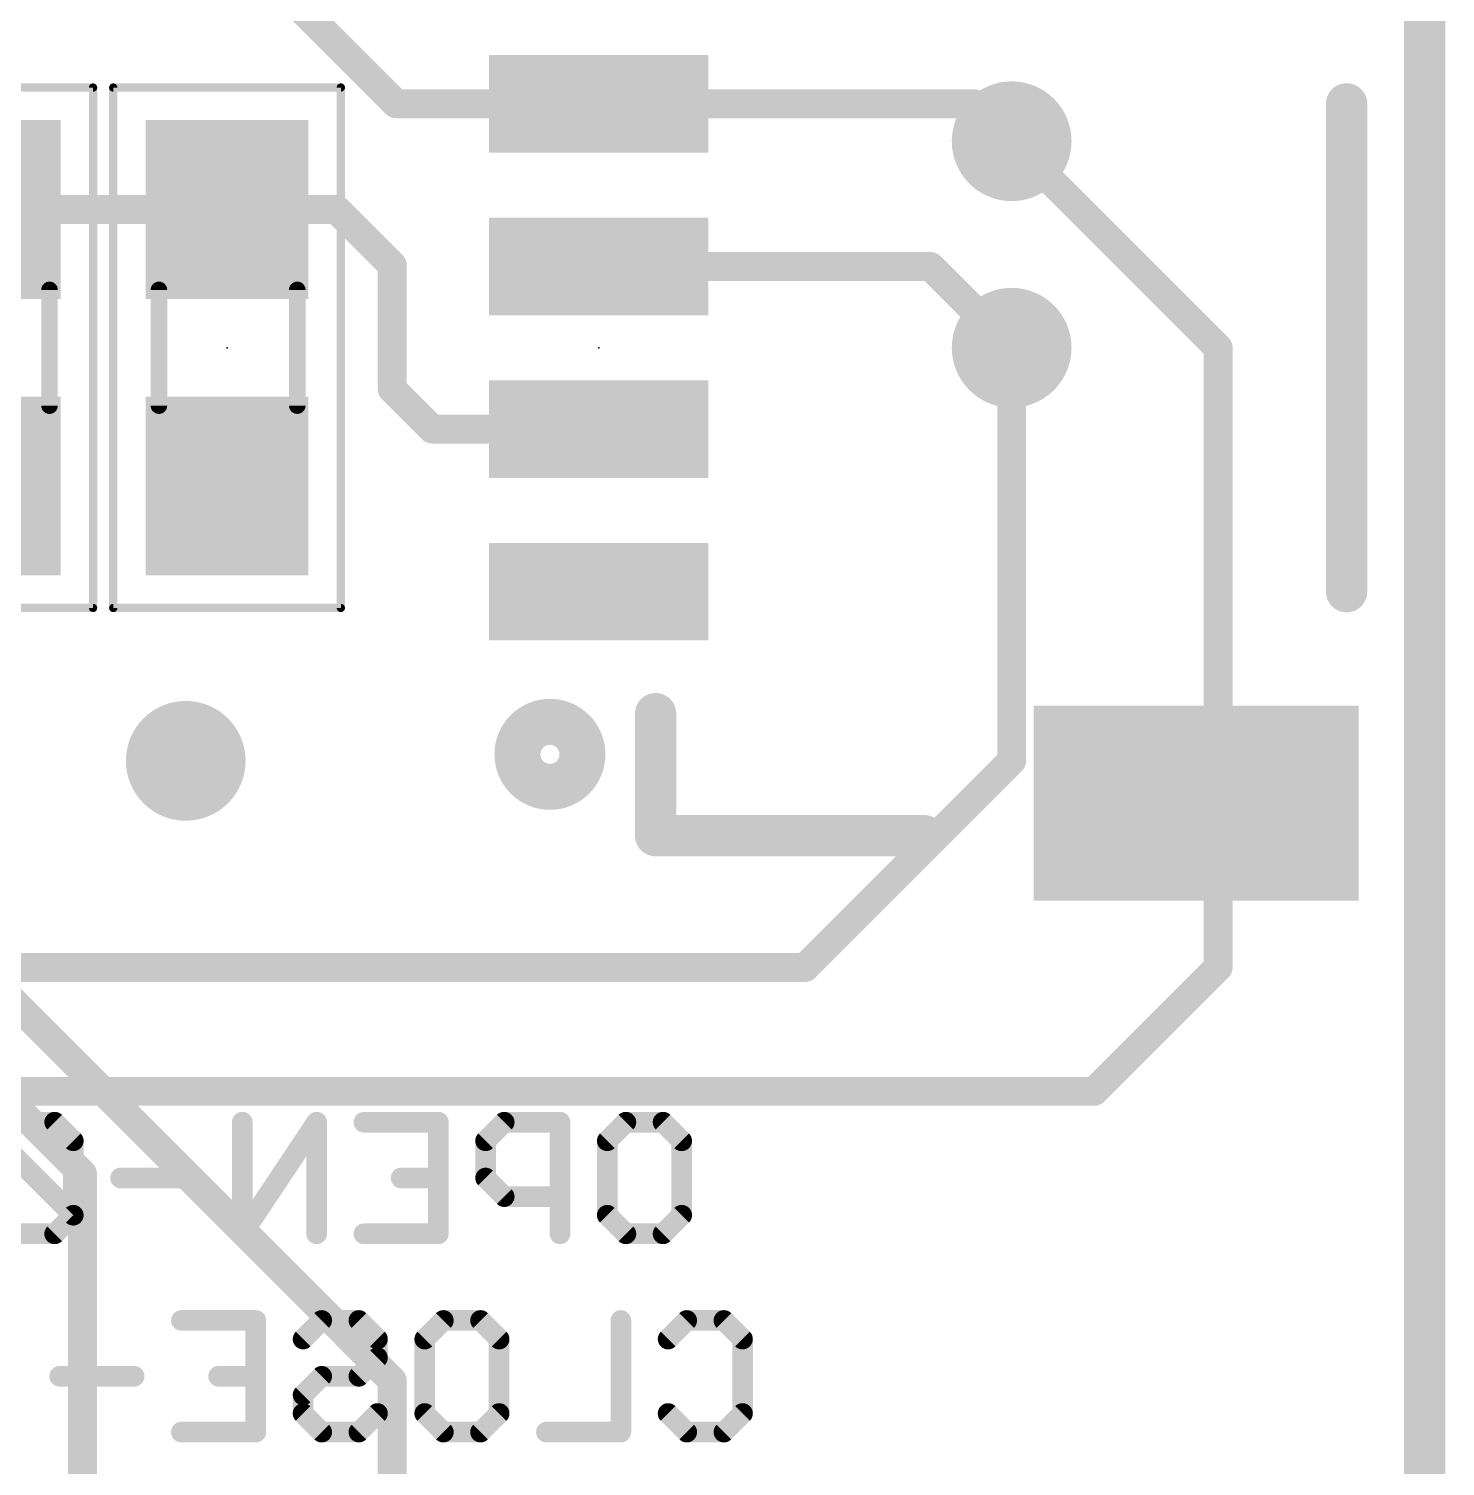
# Model space of a CAD drawing. Extents: x -36 to 72, y -11 to 34.
# Drawn here: x 16.81 to 25.53, y 5.82 to 14.66 of the extents above; entities that cross this region are included whole.
import ezdxf

# ---------------------------------------------------------------- set-up
doc = ezdxf.new("R2010")
doc.units = 0
for name, color, linetype in [('1', 12, 'CONTINUOUS'), ('16', 132, 'CONTINUOUS'), ('18', 110, 'CONTINUOUS'), ('20', 53, 'CONTINUOUS'), ('21', 41, 'CONTINUOUS'), ('22', 40, 'CONTINUOUS'), ('23', 53, 'CONTINUOUS'), ('31', 253, 'CONTINUOUS'), ('39', 12, 'CONTINUOUS'), ('51', 53, 'CONTINUOUS')]:
    doc.layers.add(name, color=color, linetype=linetype)

# ---------------------------------------------------------------- blocks, each defined once
blk = doc.blocks.new('RECT')
blk.add_solid([(-0.5, -0.5), (0.5, -0.5), (-0.5, 0.5), (0.5, 0.5)])
blk = doc.blocks.new('ROUNDV')
at = {"const_width": 0.5}
blk.add_lwpolyline([(0, -0.25, 1), (0, 0.25, 1), (0, -0.25)], format="xyb", dxfattribs=at)

msp = doc.modelspace()

# ---------------------------------------------------------------- linework, layer by layer
at = {"layer": '1'}
for points, const_width in [([(25.4, 25.4), (25.4, 0)], 0.254), ([(17.614, 15.66), (19.074, 14.2)], 0.1778), ([(20.32, 14.2), (19.074, 14.2)], 0.1778), ([(20.32, 14.2), (22.63, 14.2)], 0.1778), ([(22.63, 14.2), (22.86, 13.97)], 0.1778), ([(18.034, 13.55), (16.51, 13.55)], 0.1778), ([(18.708, 13.55), (18.034, 13.55)], 0.1778), ([(19.05, 13.208), (18.708, 13.55)], 0.1778), ([(19.05, 12.446), (19.05, 13.208)], 0.1778), ([(20.32, 13.2), (22.36, 13.2)], 0.1778), ([(22.36, 13.2), (22.86, 12.7)], 0.1778), ([(19.296, 12.2), (19.05, 12.446)], 0.1778), ([(20.32, 12.2), (19.296, 12.2)], 0.1778), ([(15.621, 9.779), (19.05, 6.35)], 0.1778), ([(15.24, 9.525), (17.145, 7.62)], 0.1778), ([(17.145, 7.62), (17.145, 5.715)], 0.1778), ([(19.05, 6.35), (19.05, 1.27)], 0.1778)]:
    msp.add_lwpolyline(points, dxfattribs=dict(at, const_width=const_width))
at = {"layer": '1', "const_width": 0.0889}
for points in [[(19.074, 14.2445, 1), (19.074, 14.1556)], [(19.0426, 14.1686, 1), (19.1054, 14.2314)], [(20.32, 14.2445, 1), (20.32, 14.1556)], [(20.32, 14.1556, 1), (20.32, 14.2445)], [(22.6614, 14.2314, 1), (22.5986, 14.1686)], [(22.63, 14.1556, 1), (22.63, 14.2445)], [(22.8286, 13.9386, 1), (22.8914, 14.0014)], [(18.034, 13.5945, 1), (18.034, 13.5056)], [(18.034, 13.5056, 1), (18.034, 13.5945)], [(18.7394, 13.5814, 1), (18.6766, 13.5186)], [(18.708, 13.5056, 1), (18.708, 13.5945)], [(19.0945, 13.208, 1), (19.0055, 13.208)], [(19.0186, 13.1766, 1), (19.0814, 13.2394)], [(20.32, 13.2445, 1), (20.32, 13.1556)], [(22.3914, 13.2314, 1), (22.3286, 13.1686)], [(22.36, 13.1556, 1), (22.36, 13.2445)], [(22.8286, 12.6686, 1), (22.8914, 12.7314)], [(19.0814, 12.4774, 1), (19.0186, 12.4146)], [(19.0055, 12.446, 1), (19.0945, 12.446)], [(19.296, 12.2445, 1), (19.296, 12.1556)], [(20.32, 12.1556, 1), (20.32, 12.2445)], [(19.2646, 12.1686, 1), (19.3274, 12.2314)], [(17.1895, 7.62, 1), (17.1005, 7.62)], [(17.1136, 7.5886, 1), (17.1764, 7.6514)], [(19.0945, 6.35, 1), (19.0055, 6.35)], [(19.0186, 6.3186, 1), (19.0814, 6.3814)]]:
    msp.add_lwpolyline(points, format="xyb", dxfattribs=at)
at = {"layer": '16'}
for points, const_width in [([(25.4, 25.4), (25.4, 0)], 0.254), ([(22.86, 13.97), (24.13, 12.7)], 0.1778), ([(22.86, 12.7), (22.86, 10.16)], 0.1778), ([(24.13, 12.7), (24.13, 8.89)], 0.1778), ([(22.86, 10.16), (21.59, 8.89)], 0.1778), ([(21.59, 8.89), (11.43, 8.89)], 0.1778), ([(23.368, 8.128), (24.13, 8.89)], 0.1778), ([(23.368, 8.128), (10.668, 8.128)], 0.1778)]:
    msp.add_lwpolyline(points, dxfattribs=dict(at, const_width=const_width))
at = {"layer": '16', "const_width": 0.0889}
for points in [[(22.8914, 14.0014, 1), (22.8286, 13.9386)], [(22.9045, 12.7, 1), (22.8155, 12.7)], [(24.1745, 12.7, 1), (24.0856, 12.7)], [(24.0986, 12.6686, 1), (24.1614, 12.7314)], [(22.8155, 10.16, 1), (22.9045, 10.16)], [(22.8914, 10.1286, 1), (22.8286, 10.1914)], [(21.5586, 8.9214, 1), (21.6214, 8.8586)], [(21.59, 8.8456, 1), (21.59, 8.9345)], [(24.0856, 8.89, 1), (24.1745, 8.89)], [(24.1614, 8.8586, 1), (24.0986, 8.9214)], [(23.3366, 8.1594, 1), (23.3994, 8.0966)], [(23.368, 8.0836, 1), (23.368, 8.1724)]]:
    msp.add_lwpolyline(points, format="xyb", dxfattribs=at)
at = {"layer": '20', "const_width": 0.2032}
msp.add_lwpolyline([(25.4, 25.4), (25.4, 0)], dxfattribs=at)
at = {"layer": '21', "const_width": 0.254}
for points in [[(24.92, 11.2), (24.92, 14.2)], [(20.67, 9.7), (20.67, 10.45)], [(22.32, 9.7), (20.67, 9.7)]]:
    msp.add_lwpolyline(points, dxfattribs=at)
at = {"layer": '21'}
for points, const_width in [([(24.9835, 14.2, 1), (24.8565, 14.2)], 0.127), ([(24.8565, 11.2, 1), (24.9835, 11.2)], 0.127), ([(20.02, 10.0586, 1), (20.02, 10.3414, 1), (20.02, 10.0586)], 0.4), ([(20.7335, 10.45, 1), (20.6065, 10.45)], 0.127), ([(20.67, 9.7635, 1), (20.67, 9.6365)], 0.127), ([(22.32, 9.6365, 1), (22.32, 9.7635)], 0.127), ([(20.6065, 9.7, 1), (20.7335, 9.7)], 0.127)]:
    msp.add_lwpolyline(points, format="xyb", dxfattribs=dict(at, const_width=const_width))
at = {"layer": '22', "const_width": 0.127}
for points in [[(16.9739, 7.9381), (16.7451, 7.9381)], [(17.0883, 7.8237), (16.9739, 7.9381)], [(18.5851, 7.9381), (18.1275, 7.2517)], [(18.1275, 7.2517), (18.1275, 7.9381)], [(18.5851, 7.2517), (18.5851, 7.9381)], [(18.8759, 7.9381), (19.3335, 7.9381)], [(19.3335, 7.9381), (19.3335, 7.2517)], [(19.7388, 7.9381), (19.6244, 7.8237)], [(20.082, 7.9381), (19.7388, 7.9381)], [(20.082, 7.2517), (20.082, 7.9381)], [(20.3728, 7.8237), (20.4872, 7.9381)], [(20.4872, 7.9381), (20.716, 7.9381)], [(20.716, 7.9381), (20.8304, 7.8237)], [(17.0883, 7.3661), (16.6307, 7.8237)], [(17.0883, 7.3661), (17.0883, 7.8237)], [(19.6244, 7.8237), (19.6244, 7.5949)], [(20.3728, 7.3661), (20.3728, 7.8237)], [(20.8304, 7.8237), (20.8304, 7.3661)], [(17.8367, 7.5949), (17.3791, 7.5949)], [(19.3335, 7.5949), (19.1047, 7.5949)], [(19.6244, 7.5949), (19.7388, 7.4805)], [(19.7388, 7.4805), (20.082, 7.4805)], [(16.9739, 7.2517), (17.0883, 7.3661)], [(20.4872, 7.2517), (20.3728, 7.3661)], [(20.8304, 7.3661), (20.716, 7.2517)], [(16.7451, 7.2517), (16.9739, 7.2517)], [(19.3335, 7.2517), (18.8759, 7.2517)], [(20.716, 7.2517), (20.4872, 7.2517)], [(17.7533, 6.7189), (18.2109, 6.7189)], [(18.2109, 6.7189), (18.2109, 6.0325)], [(18.5017, 6.6045), (18.6161, 6.7189)], [(18.6161, 6.7189), (18.8449, 6.7189)], [(18.8449, 6.7189), (18.9593, 6.6045)], [(19.2502, 6.6045), (19.3646, 6.7189)], [(19.3646, 6.7189), (19.5934, 6.7189)], [(19.5934, 6.7189), (19.7077, 6.6045)], [(20.4562, 6.7189), (20.4562, 6.0325)], [(20.747, 6.6045), (20.8614, 6.7189)], [(20.8614, 6.7189), (21.0902, 6.7189)], [(21.0902, 6.7189), (21.2046, 6.6045)], [(18.9593, 6.6045), (18.9593, 6.4901)], [(19.2502, 6.1469), (19.2502, 6.6045)], [(19.7077, 6.6045), (19.7077, 6.1469)], [(21.2046, 6.6045), (21.2046, 6.1469)], [(18.9593, 6.4901), (18.8449, 6.3757)], [(17.4625, 6.3757), (17.0049, 6.3757)], [(18.2109, 6.3757), (17.9821, 6.3757)], [(18.6161, 6.3757), (18.5017, 6.2613)], [(18.8449, 6.3757), (18.6161, 6.3757)], [(18.5017, 6.2613), (18.5017, 6.1469)], [(18.5017, 6.1469), (18.6161, 6.0325)], [(18.8449, 6.0325), (18.9593, 6.1469)], [(19.3646, 6.0325), (19.2502, 6.1469)], [(19.7077, 6.1469), (19.5934, 6.0325)], [(20.8614, 6.0325), (20.747, 6.1469)], [(21.2046, 6.1469), (21.0902, 6.0325)], [(18.2109, 6.0325), (17.7533, 6.0325)], [(18.6161, 6.0325), (18.8449, 6.0325)], [(19.5934, 6.0325), (19.3646, 6.0325)], [(20.4562, 6.0325), (19.9986, 6.0325)], [(21.0902, 6.0325), (20.8614, 6.0325)]]:
    msp.add_lwpolyline(points, dxfattribs=at)
at = {"layer": '22', "const_width": 0.0635}
for points in [[(16.9963, 7.9605, 1), (16.9514, 7.9156)], [(16.9739, 7.9063, 1), (16.9739, 7.9698)], [(18.1593, 7.9381, 1), (18.0958, 7.9381)], [(18.6169, 7.9381, 1), (18.5534, 7.9381)], [(18.6115, 7.9205, 1), (18.5587, 7.9557)], [(18.8759, 7.9698, 1), (18.8759, 7.9063)], [(19.3653, 7.9381, 1), (19.3018, 7.9381)], [(19.3335, 7.9063, 1), (19.3335, 7.9698)], [(19.7388, 7.9698, 1), (19.7388, 7.9063)], [(19.7612, 7.9156, 1), (19.7163, 7.9605)], [(20.1137, 7.9381, 1), (20.0502, 7.9381)], [(20.082, 7.9063, 1), (20.082, 7.9698)], [(20.4872, 7.9698, 1), (20.4872, 7.9063)], [(20.5096, 7.9156, 1), (20.4647, 7.9605)], [(20.7384, 7.9605, 1), (20.6935, 7.9156)], [(20.716, 7.9063, 1), (20.716, 7.9698)], [(17.12, 7.8237, 1), (17.0565, 7.8237)], [(17.0658, 7.8012, 1), (17.1107, 7.8461)], [(19.6561, 7.8237, 1), (19.5926, 7.8237)], [(19.6019, 7.8461, 1), (19.6468, 7.8012)], [(20.4045, 7.8237, 1), (20.341, 7.8237)], [(20.3503, 7.8461, 1), (20.3952, 7.8012)], [(20.8621, 7.8237, 1), (20.7986, 7.8237)], [(20.8079, 7.8012, 1), (20.8528, 7.8461)], [(17.3791, 7.6266, 1), (17.3791, 7.5631)], [(17.8367, 7.5631, 1), (17.8367, 7.6266)], [(19.1047, 7.6266, 1), (19.1047, 7.5631)], [(19.3335, 7.5631, 1), (19.3335, 7.6266)], [(19.6468, 7.6173, 1), (19.6019, 7.5724)], [(19.5926, 7.5949, 1), (19.6561, 7.5949)], [(19.7388, 7.5122, 1), (19.7388, 7.4487)], [(19.7163, 7.458, 1), (19.7612, 7.5029)], [(20.082, 7.4487, 1), (20.082, 7.5122)], [(17.1107, 7.3436, 1), (17.0658, 7.3885)], [(20.3952, 7.3885, 1), (20.3503, 7.3436)], [(20.8528, 7.3436, 1), (20.8079, 7.3885)], [(17.0565, 7.3661, 1), (17.12, 7.3661)], [(17.0658, 7.3436, 1), (17.1107, 7.3885)], [(20.341, 7.3661, 1), (20.4045, 7.3661)], [(20.7986, 7.3661, 1), (20.8621, 7.3661)], [(16.9514, 7.2742, 1), (16.9963, 7.2292)], [(16.9739, 7.22, 1), (16.9739, 7.2835)], [(18.1011, 7.2693, 1), (18.154, 7.2341)], [(18.0958, 7.2517, 1), (18.1593, 7.2517)], [(18.5534, 7.2517, 1), (18.6169, 7.2517)], [(18.8759, 7.2835, 1), (18.8759, 7.22)], [(19.3018, 7.2517, 1), (19.3653, 7.2517)], [(19.3335, 7.22, 1), (19.3335, 7.2835)], [(20.0502, 7.2517, 1), (20.1137, 7.2517)], [(20.4872, 7.2835, 1), (20.4872, 7.22)], [(20.4647, 7.2292, 1), (20.5096, 7.2742)], [(20.6935, 7.2742, 1), (20.7384, 7.2292)], [(20.716, 7.22, 1), (20.716, 7.2835)], [(17.7533, 6.7506, 1), (17.7533, 6.6871)], [(18.2427, 6.7189, 1), (18.1792, 6.7189)], [(18.2109, 6.6871, 1), (18.2109, 6.7506)], [(18.6161, 6.7506, 1), (18.6161, 6.6871)], [(18.6386, 6.6964, 1), (18.5937, 6.7413)], [(18.8674, 6.7413, 1), (18.8225, 6.6964)], [(18.8449, 6.6871, 1), (18.8449, 6.7506)], [(19.3646, 6.7506, 1), (19.3646, 6.6871)], [(19.387, 6.6964, 1), (19.3421, 6.7413)], [(19.6158, 6.7413, 1), (19.5709, 6.6964)], [(19.5934, 6.6871, 1), (19.5934, 6.7506)], [(20.4879, 6.7189, 1), (20.4244, 6.7189)], [(20.8614, 6.7506, 1), (20.8614, 6.6871)], [(20.8838, 6.6964, 1), (20.8389, 6.7413)], [(21.1126, 6.7413, 1), (21.0677, 6.6964)], [(21.0902, 6.6871, 1), (21.0902, 6.7506)], [(18.4793, 6.6269, 1), (18.5242, 6.582)], [(18.9911, 6.6045, 1), (18.9276, 6.6045)], [(18.9369, 6.582, 1), (18.9818, 6.6269)], [(19.2819, 6.6045, 1), (19.2184, 6.6045)], [(19.2277, 6.6269, 1), (19.2726, 6.582)], [(19.7395, 6.6045, 1), (19.676, 6.6045)], [(19.6853, 6.582, 1), (19.7302, 6.6269)], [(20.7245, 6.6269, 1), (20.7694, 6.582)], [(21.2363, 6.6045, 1), (21.1728, 6.6045)], [(21.1821, 6.582, 1), (21.227, 6.6269)], [(18.9818, 6.4676, 1), (18.9369, 6.5125)], [(18.9276, 6.4901, 1), (18.9911, 6.4901)], [(17.0049, 6.4074, 1), (17.0049, 6.3439)], [(17.4625, 6.3439, 1), (17.4625, 6.4074)], [(17.9821, 6.4074, 1), (17.9821, 6.3439)], [(18.2109, 6.3439, 1), (18.2109, 6.4074)], [(18.6161, 6.4074, 1), (18.6161, 6.3439)], [(18.6386, 6.3532, 1), (18.5937, 6.3981)], [(18.8225, 6.3981, 1), (18.8674, 6.3532)], [(18.8449, 6.3439, 1), (18.8449, 6.4074)], [(18.5335, 6.2613, 1), (18.47, 6.2613)], [(18.4793, 6.2837, 1), (18.5242, 6.2388)], [(18.5242, 6.1693, 1), (18.4793, 6.1244)], [(18.9818, 6.1244, 1), (18.9369, 6.1693)], [(19.2726, 6.1693, 1), (19.2277, 6.1244)], [(19.7302, 6.1244, 1), (19.6853, 6.1693)], [(20.7694, 6.1693, 1), (20.7245, 6.1244)], [(21.227, 6.1244, 1), (21.1821, 6.1693)], [(18.47, 6.1469, 1), (18.5335, 6.1469)], [(19.2184, 6.1469, 1), (19.2819, 6.1469)], [(19.676, 6.1469, 1), (19.7395, 6.1469)], [(21.1728, 6.1469, 1), (21.2363, 6.1469)], [(17.7533, 6.0643, 1), (17.7533, 6.0008)], [(18.1792, 6.0325, 1), (18.2427, 6.0325)], [(18.2109, 6.0008, 1), (18.2109, 6.0643)], [(18.6161, 6.0643, 1), (18.6161, 6.0008)], [(18.5937, 6.01, 1), (18.6386, 6.055)], [(18.8225, 6.055, 1), (18.8674, 6.01)], [(18.8449, 6.0008, 1), (18.8449, 6.0643)], [(19.3646, 6.0643, 1), (19.3646, 6.0008)], [(19.3421, 6.01, 1), (19.387, 6.055)], [(19.5709, 6.055, 1), (19.6158, 6.01)], [(19.5934, 6.0008, 1), (19.5934, 6.0643)], [(19.9986, 6.0643, 1), (19.9986, 6.0008)], [(20.4244, 6.0325, 1), (20.4879, 6.0325)], [(20.4562, 6.0008, 1), (20.4562, 6.0643)], [(20.8614, 6.0643, 1), (20.8614, 6.0008)], [(20.8389, 6.01, 1), (20.8838, 6.055)], [(21.0677, 6.055, 1), (21.1126, 6.01)], [(21.0902, 6.0008, 1), (21.0902, 6.0643)]]:
    msp.add_lwpolyline(points, format="xyb", dxfattribs=at)
at = {"layer": '23'}
for p in [(18.034, 12.7), (20.32, 12.7)]:
    msp.add_point(p, dxfattribs=at)
at = {"layer": '39', "const_width": 0.0508}
for points in [[(15.81, 14.3), (17.21, 14.3)], [(17.21, 14.3), (17.21, 11.1)], [(17.334, 11.1), (17.334, 14.3)], [(17.334, 14.3), (18.734, 14.3)], [(18.734, 14.3), (18.734, 11.1)], [(17.21, 11.1), (15.81, 11.1)], [(18.734, 11.1), (17.334, 11.1)]]:
    msp.add_lwpolyline(points, dxfattribs=at)
at = {"layer": '39', "const_width": 0.0254}
for points in [[(17.2227, 14.3, 1), (17.1973, 14.3)], [(17.21, 14.2873, 1), (17.21, 14.3127)], [(17.3467, 14.3, 1), (17.3213, 14.3)], [(17.334, 14.3127, 1), (17.334, 14.2873)], [(18.7467, 14.3, 1), (18.7213, 14.3)], [(18.734, 14.2873, 1), (18.734, 14.3127)], [(17.1973, 11.1, 1), (17.2227, 11.1)], [(17.21, 11.0873, 1), (17.21, 11.1127)], [(17.334, 11.1127, 1), (17.334, 11.0873)], [(17.3213, 11.1, 1), (17.3467, 11.1)], [(18.7213, 11.1, 1), (18.7467, 11.1)], [(18.734, 11.0873, 1), (18.734, 11.1127)]]:
    msp.add_lwpolyline(points, format="xyb", dxfattribs=at)
at = {"layer": '51', "const_width": 0.1016}
for points in [[(16.942, 13.056), (16.942, 12.344)], [(17.615, 13.056), (17.615, 12.344)], [(18.466, 13.056), (18.466, 12.344)]]:
    msp.add_lwpolyline(points, dxfattribs=at)
at = {"layer": '51', "const_width": 0.0508}
for points in [[(16.9674, 13.056, 1), (16.9166, 13.056)], [(17.6404, 13.056, 1), (17.5896, 13.056)], [(18.4914, 13.056, 1), (18.4406, 13.056)], [(16.9166, 12.344, 1), (16.9674, 12.344)], [(17.5896, 12.344, 1), (17.6404, 12.344)], [(18.4406, 12.344, 1), (18.4914, 12.344)]]:
    msp.add_lwpolyline(points, format="xyb", dxfattribs=at)

# ---------------------------------------------------------------- block references
at = {"layer": '1', "rotation": 90}
for p, xscale, yscale in [((20.32, 14.2), 0.6, 1.35), ((20.32, 13.2), 0.6, 1.35), ((20.32, 12.2), 0.6, 1.35), ((20.32, 11.2), 0.6, 1.35), ((23.995, 9.9), 1.2, 2)]:
    msp.add_blockref('RECT', p, dxfattribs=dict(at, xscale=xscale, yscale=yscale))
at = {"layer": '1', "xscale": 1.1, "rotation": 270}
for p in [(16.51, 13.55), (18.034, 13.55), (16.51, 11.85), (18.034, 11.85)]:
    msp.add_blockref('RECT', p, dxfattribs=at)
at = {"layer": '18', "xscale": 0.7366, "yscale": 0.7366}
for p in [(22.86, 13.97), (22.86, 13.97), (22.86, 12.7), (22.86, 12.7), (17.78, 10.16), (17.78, 10.16)]:
    msp.add_blockref('ROUNDV', p, dxfattribs=at)
at = {"layer": '31', "rotation": 90}
for p, xscale, yscale in [((20.32, 14.2), 0.6, 1.35), ((20.32, 13.2), 0.6, 1.35), ((20.32, 12.2), 0.6, 1.35), ((20.32, 11.2), 0.6, 1.35), ((23.995, 9.9), 1.2, 2)]:
    msp.add_blockref('RECT', p, dxfattribs=dict(at, xscale=xscale, yscale=yscale))
at = {"layer": '31', "xscale": 1.1, "rotation": 270}
for p in [(16.51, 13.55), (18.034, 13.55), (16.51, 11.85), (18.034, 11.85)]:
    msp.add_blockref('RECT', p, dxfattribs=at)
at = {"layer": '51', "xscale": 0.5001, "yscale": 0.95, "rotation": 270}
for p in [(16.5151, 13.2881), (18.0391, 13.2881), (16.5151, 12.1197), (18.0391, 12.1197)]:
    msp.add_blockref('RECT', p, dxfattribs=at)

doc.saveas('drawing.dxf')
